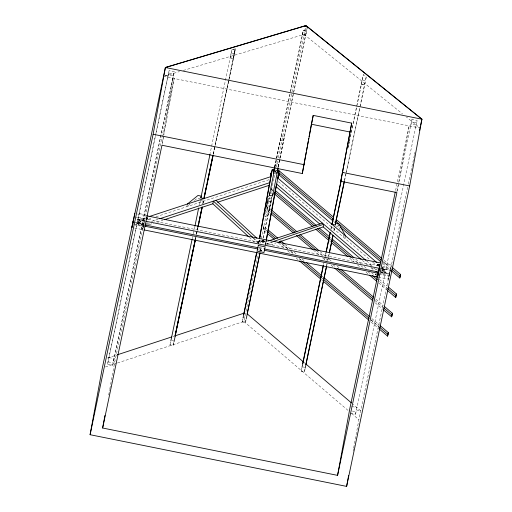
<?xml version="1.0" encoding="UTF-8"?>
<svg xmlns="http://www.w3.org/2000/svg" width="512" height="512" viewBox="0 0 512 512"><rect width="100%" height="100%" fill="white"/><g stroke="black" fill="none" stroke-linecap="round" stroke-linejoin="round"><path stroke-width="0.38" stroke-dasharray="2.56 1.92" d="M276.723 172.902L275.29 171.674L275.578 169.882L276.608 170.726M377.133 275.085L375.622 274.778L375.507 273.92M163.526 135.789L162.093 144.454L163.693 135.821M163.654 135.002L173.018 78.259M155.936 133.459L169.133 70.56L174.266 71.597L112.71 365.261L107.584 364.224L108.026 361.824L155.77 134.24M143.744 218.342L143.597 219.053L138.886 220.595L138.074 224.838L138.336 223.603M112.71 365.261L174.266 71.597M108.691 395.04L109.696 389.542M109.843 388.762L114.886 361.28L143.642 224.218L142.65 229.632L134.253 227.936M167.802 77.21L168.243 74.803L173.37 75.834L172.928 78.24M107.584 364.224L169.133 70.56M133.35 224.627L143.277 226.624L144.269 221.216M133.907 221.971L143.834 223.974L174.214 78.502L163.84 135.034M173.894 342.387L173.235 345.51L170.029 344.864L170.566 341.946M173.235 345.51L174.086 340.87M231.808 49.958L231.142 53.6L234.349 54.246L235.341 48.838L231.808 49.958L210.125 153.306M233.459 58.49L234.451 53.075L230.918 54.202L230.253 57.843L233.459 58.49L230.259 57.792M246.093 319.462L245.44 322.598L242.234 321.952L242.778 318.97M258.541 243.379L259.258 239.469M258.739 242.88L259.206 240.365L258.035 239.283M258.733 243.155L259.296 240.064L260.819 240.371M245.44 322.598L245.99 319.59M264.595 215.501L268.646 198.458L271.853 199.104L267.61 216.915L264.403 216.269M266.822 228.864L263.789 226.272L263.091 229.811L266.349 232.589M263.789 226.272L263.456 228.077L266.714 230.854M270.88 209.53L267.846 206.938L267.142 210.509L269.792 212.768M271.309 190.566L271.898 187.597L271.533 189.363L273.005 190.63M275.251 171.686L275.469 170.483M261.683 251.155L261.805 250.496L261.722 250.886M302.451 34.931L303.27 30.458L305.043 29.843L306.483 31.072L305.658 35.578L302.458 34.88M265.382 244.755L265.958 241.626M265.286 246.08L266.138 241.446L264.621 241.139M279.846 158.598L307.098 28.333M305.075 368.826L304.416 371.942L301.21 371.296L301.779 368.205M304.416 371.942L305.088 368.314L303.36 366.861M362.323 80.038L363.315 74.624L366.195 77.056L365.53 80.685L362.323 80.038L357.165 104.621M350.426 413.165L355.558 414.202L356 411.795L352.333 411.053M397.19 191.021L398.63 183.168M398.771 182.381L409.152 125.843L395.424 191.258M410.65 126.144L411.085 123.744L416.218 124.774L415.776 127.181M411.981 119.501L411.539 121.907L416.666 122.938L417.107 120.531L411.981 119.501L398.797 182.33M381.984 267.789L384.646 270.061L383.821 274.362L384.083 273.126M353.107 451.066L353.536 448.71M353.683 447.923L358.867 419.654L390.259 270.048L380.851 268.154M378.362 277.133L388.486 279.174L389.478 273.76L381.542 272.16M407.635 187.226L389.267 275.462L380.704 273.734M388.486 279.174L391.296 265.101L383.36 263.501M143.846 227.174L143.93 226.784M274.957 167.405L281.165 136.371L284.371 137.018L278.317 167.27M234.413 53.069L235.27 48.819L215.046 145.21M261.734 250.822L260.845 249.958L261.798 250.483M274.688 166.816L275.264 163.93L277.043 163.309L278.483 164.538L278.054 166.694M143.277 226.624L138.477 222.541L139.034 219.891L145.248 217.85M143.187 220.998L143.334 220.288L136.582 218.925M142.65 229.632L144.467 220.973L136.064 219.277M187.405 204.019L186.848 206.669L189.786 204.294M170.029 344.864L170.688 341.741M192.288 238.778L192.781 236.442M193.235 233.811L194.906 226.298M199.302 204.89L200.307 200.557M199.974 202.368L200.531 199.712M195.213 239.744L195.706 237.402M196.358 234.278L197.837 227.245M202.752 203.808L203.405 200.678M213.075 154.586L214.88 145.99M195.398 239.213L195.725 237.645M196.384 234.515L197.862 227.482M202.944 203.238L203.763 199.328M213.28 153.965L214.925 146.144M215.085 145.363L235.341 48.838L231.808 49.978M195.494 239.424L195.987 237.088M196.64 233.965L197.293 230.848M197.459 230.067L198.112 226.944M203.021 203.546L204.07 198.554M213.427 153.952L234.355 54.202M258.592 243.59L256.698 241.843L256.845 241.139L258.982 241.568M258.65 243.014L259.206 240.365M258.573 243.494L259.392 239.603M266.253 206.893L266.746 204.557M266.906 203.776L267.398 201.44M267.558 200.666L268.538 195.994M274.662 166.81L289.843 94.464M290.496 91.341L303.27 30.458L306.483 31.072L293.722 91.904M242.234 321.952L242.886 318.816M258.822 242.88L259.642 238.97M266.63 205.664L268.717 195.718M274.682 167.277L276.474 158.733M276.64 157.952L290.336 92.672M290.496 91.891L303.341 30.662L306.547 31.334M267.846 206.938L267.475 208.704L270.509 211.296M117.478 362.989L243.866 321.459L258.01 254.029M258.829 250.118L259.488 246.995M260.307 243.091L270.074 196.518M270.72 193.459L271.04 191.93M273.837 178.592L271.2 191.168L272.16 191.987M273.997 177.818L275.61 170.15M276.243 167.11L277.536 160.966M278.189 157.843L305.786 26.304M259.706 250.368L260.845 249.946M305.53 35.61L304.083 34.438L183.302 70.451M260.429 250.566L261.248 246.662M263.053 238.067L271.674 196.979M278.022 166.739L293.555 92.685M260.55 250.573L261.37 246.662M263.174 238.048L271.763 197.126M278.054 167.142L279.68 159.373M266.138 241.446L265.485 244.397L272.998 241.907M266.63 244.493L267.814 244.083L267.962 243.379L265.824 242.944M323.52 264.307L323.846 262.746M324.826 258.061L325.978 252.589M330.893 229.146L331.712 225.242M348.096 147.162L348.589 144.819M348.749 144.038L349.242 141.702M349.408 140.922L363.315 74.624M301.21 371.296L301.869 368.179M324.614 259.757L326.086 252.736M330.995 229.331L331.904 225.005M348.134 147.661L348.627 145.312M348.787 144.531L349.28 142.182M349.446 141.402L356.998 105.408M326.598 265.779L327.398 261.958M327.77 260.192L328.25 257.901M328.41 257.139L329.21 253.318M333.952 230.714L334.611 227.597M344.429 180.794L366.195 77.056M326.675 265.862L327.002 264.301M327.821 260.403L329.293 253.382M334.042 230.758L334.694 227.642L331.488 226.995M344.608 180.39L345.92 174.125M346.086 173.344L359.878 107.616M360.038 106.835L365.536 80.634M340.122 229.83L338.227 226.483L338.509 225.158M345.587 235.898L345.03 238.547L343.142 235.194M371.174 265.664L370.035 264.685L370.182 263.974L377.178 265.389M375.405 274.579L375.456 274.253M376.531 275.142L376.416 274.79M396.832 191.699L398.714 183.027M380.474 273.235L384.237 272.006L384.794 269.35L382.131 267.078M355.558 414.202L417.107 120.531M408.288 184.109L414.336 155.296M414.496 154.522L414.989 152.186M265.184 212.557L268.646 198.458M271.853 199.104L268.39 213.203L265.824 212.685M260.781 250.24L259.878 250.438M194.49 200.486L197.434 198.106L200 198.624M243.053 317.478L244.826 316.864M265.594 244.186L272.48 241.824M270.419 244.992L275.693 243.187M266.042 241.741L267.546 241.248M164.87 75.904L168.243 74.803M143.334 220.288L138.624 221.83L143.424 225.92L135.027 224.224M138.477 222.541L145.446 220.256M148.454 219.264L152.218 218.029M155.987 216.8L269.587 179.526M145.35 223.475L147.616 222.733M151.405 221.491L158.97 219.008M136.045 223.142L143.686 224.678L145.958 223.936M146.714 223.686L148.986 222.944M147.213 224.678L150.995 223.437M149.331 224.64L153.875 223.149M156.896 222.157L162.95 220.173M107.565 358.016L116.467 355.091M172.973 336.525L174.355 336.07M172.083 340.768L173.466 340.307M105.37 366.963L116.723 363.238M381.786 270.336L384.794 269.35M381.632 271.04L384.646 270.061M381.376 272.282L384.384 271.296L382.253 269.478M165.05 75.891L179.501 71.584M168.691 72.966L173.824 73.997M163.526 76.346L420.051 128.045L406.362 116.992M280.39 140.083L283.597 140.73M274.662 173.747L275.942 174.01M270.477 192.934L271.757 193.19M268.186 200.986L271.392 201.632M336.307 226.093L338.227 226.483M200.947 200.685L203.514 201.203M139.194 213.562L144.326 214.592M383.507 262.79L387.168 263.533M137.619 213.978L145.741 215.616M138.413 217.274L145.267 218.65M148.32 219.264L154.432 220.499L154.278 221.203L256.698 241.843M382.726 266.502L386.394 267.245M136.128 217.549L143.597 219.053M267.814 244.083L370.035 264.685M381.843 267.066L390.509 268.813M380.179 268.474L390.304 270.509M137.856 219.923L145.478 221.459M382.17 269.158L385.837 269.894M379.552 271.475L389.67 273.517M135.802 222.637L144.704 224.435M258.874 247.443L263.565 248.384M381.741 272.653L389.523 274.221M137.082 223.635L142.208 224.666M380.659 272.723L385.056 273.606M378.995 274.125L389.12 276.166M108.915 357.574L114.048 358.605L113.606 361.018L114.886 361.28M351.757 406.515L356.89 407.552M356.448 409.958L360.723 410.816L353.261 404.448M108.026 361.824L113.152 362.854M376.749 273.939L376.826 273.99A1.056 0.595 11.8 0 0 376.557 273.946M304.083 34.438L402.624 113.978M139.034 219.891L143.834 223.974M138.886 220.595L143.686 224.678M384.102 260.422L391.392 266.643M275.622 169.92L277.088 171.174M383.123 261.67L391.021 268.41M333.722 221.562L334.931 222.598M337.357 224.672L338.566 225.709M382.829 263.501L390.714 270.227M278.394 181.69L369.683 259.584M372.691 262.15L376.896 265.741M381.574 269.728L384.237 272.006M366.56 260.883L371.898 265.446M375.91 268.87L377.626 270.342M374.042 268.109L376.902 270.56M371.488 267.392L374.355 269.837M362.381 260.435L367.814 265.082M370.771 267.61L373.632 270.054M330.208 237.389L331.424 238.426M355.718 259.168L361.184 263.84M364.218 266.432L367.258 269.024M371.507 272.653L374.547 275.251M379.405 279.398L387.302 286.138M271.578 189.35L273.018 190.573M329.837 239.155L331.053 240.192M352.307 258.342L357.888 263.11M360.813 265.606L363.949 268.288M368.102 271.827L371.226 274.502M379.642 281.683L386.989 287.955M329.638 241.069L330.848 242.106M349.638 258.15L354.49 262.291M357.517 264.883L360.55 267.469M366.003 272.128L367.827 273.677M378.733 282.995L386.618 289.728M320.077 251.539L326.15 256.723M329.19 259.315L332.224 261.914M337.082 266.061L339.514 268.134M375.955 299.251L383.245 305.478M316.672 250.714L322.918 256.051M325.779 258.49L328.979 261.229M333.069 264.717L336.256 267.437M374.976 300.506L382.931 307.296M313.453 250.054L319.514 255.232M322.547 257.818L326.79 261.446M331.034 265.069L333.459 267.136M375.283 302.848L382.56 309.062M285.043 244.422L291.117 249.613M294.157 252.205L297.19 254.797M302.048 258.944L304.48 261.024M322.093 276.064L323.309 277.101M371.898 318.592L379.795 325.331M263.424 228.006L267.066 231.117M282.861 244.602L287.718 248.749M290.752 251.341L293.792 253.939M299.258 258.605L301.69 260.678M370.925 319.802L378.822 326.547M281.869 243.802L287.936 248.979M290.97 251.571L293.997 254.157M299.456 258.816L301.274 260.371M321.894 277.978L323.712 279.533M370.989 319.904L378.874 326.63M278.477 242.944L284.538 248.122M287.571 250.714L290.605 253.299M296.064 257.965L298.49 260.032M321.53 279.712L322.746 280.742M371.232 322.15L378.509 328.365M304.147 362.515L305.363 363.546M243.866 321.459L347.974 410.355M351.61 413.453L358.867 419.654M253.325 237.894L258.266 242.445M249.248 237.299L254.528 242.17M253.382 238.144L258.061 242.477M259.821 250.502A1.056 0.595 11.8 0 1 259.962 250.438M260.461 250.381A1.056 0.595 11.8 0 1 260.992 250.49M261.434 250.739A1.056 0.595 11.8 0 1 261.574 250.886M376.614 275.142A1.056 0.595 11.8 0 1 376.083 275.04M375.642 274.79A1.056 0.595 11.8 0 1 375.424 274.477M375.475 274.17A1.056 0.595 11.8 0 1 375.789 273.965M361.44 84.23L364.64 84.928L361.44 84.23"/><path stroke-width="0.77" d="M270.534 175.43C271.04 174.842 270.272 173.894 271.738 172.294M270.624 175.053L271.027 175.507M271.379 174.131L270.963 173.638L271.392 172.224M278.509 174.022L278.918 174.419L279.059 173.523L278.131 177.632L278.515 176.032L278.099 175.878M278.918 174.355L279.014 173.837M270.976 173.581L270.822 174.394L271.264 174.33M147.238 217.952A1.056 0.595 11.8 0 1 147.456 218.266L146.726 217.664M261.856 241.67L262.336 240.589L264.07 241.165A1.056 0.595 11.8 0 0 263.846 240.902M377.696 264.755L378.918 264.326M379.616 265.83L379.738 265.171M379.795 264.915L378.989 264.339M377.574 265.421L377.754 264.512M379.789 264.954L379.789 264.928A1.056 0.595 11.8 0 0 379.565 264.653L379.622 264.678M132.736 223.763L165.382 67.507L305.933 25.6L421.907 119.206L409.658 185.946L346.618 486.4L90.093 434.707L102.342 367.962L133.734 218.355M132.954 222.067L131.962 227.475L134.771 213.402M90.093 434.707L153.133 134.253L165.382 67.507L305.933 25.6L421.907 119.206L420.672 125.094M311.514 123.482L313.216 115.386L351.693 123.136L340.787 181.28L396.902 192.589L337.574 475.366L102.637 428.019L104.941 415.456M147.392 218.618L147.456 218.253M213.101 155.514L204.07 198.554L200.864 197.907L201.197 196.102L197.99 195.456L187.405 204.019M259.405 238.688L269.587 183.187M270.304 179.277L271.021 175.373L270.637 175.187M257.83 247.558L257.581 248.922L144.992 226.234M217.638 202.227L269.242 185.293L270.899 176.627L149.011 216.614M259.584 238.502L272.211 169.715L274.003 170.074L273.376 173.491L274.522 168.051M278.163 167.866L272.576 195.974L269.37 195.328L269.837 192.806M263.898 242.08L264.064 241.203M272.576 195.974L273.043 193.453M276.71 173.466L276.96 172.09M264.678 248.915L264.422 250.304L378.362 273.261L376.07 271.302M266.24 240.064L276 186.912M266.285 240.659L279.053 171.091L277.21 170.72M278.752 174.97C278.093 176.954 279.136 175.552 278.272 175.2L278.778 175.046M307.098 28.333L307.373 26.829L304.16 26.221M102.637 428.019L161.965 145.242L302.31 173.53L306.189 152.397M306.477 150.829L307.194 146.918M307.482 145.35L308.198 141.44M308.486 139.872L308.774 138.31M309.062 136.742L311.36 124.218L349.837 131.974M302.31 173.53L313.216 115.386M340.787 181.28L351.693 123.136M341.235 180.525L332.045 224.339L335.251 224.986L335.584 223.187L338.784 223.827L345.587 235.898M337.574 475.366L349.824 408.621L378.579 271.565M144.211 229.946L377.587 276.973L379.206 268.557M378.771 271.322L379.763 265.907M377.587 276.973L395.264 192.038M346.618 486.4L348.64 475.405M379.117 328.883L387.603 336.128L388.294 332.595L380.403 325.85M387.603 336.128L388.294 332.595M383.162 309.581L391.654 316.826L392.352 313.254L384.461 306.515M387.219 290.246L395.712 297.491L396.41 293.92L388.518 287.174M391.315 270.746L399.808 277.997L400.506 274.426L392.608 267.68M399.808 277.997L400.506 274.426M379.718 265.312L379.731 265.274A1.056 0.595 11.8 0 1 379.418 265.478L378.534 265.958M278.714 175.277L278.278 175.046M147.366 218.739L147.283 219.13M270.95 173.702L271.034 174.061M269.37 195.328L274.957 167.405M261.939 241.37L262.816 242.208M273.894 170.662L274.528 167.584M278.342 177.082L278.4 176.691M146.202 219.258L147.347 218.848M170.848 340.96L192.09 239.277M194.906 226.298L198.65 208.019M200.864 197.907L210.054 154.086M182.752 299.123L175.046 335.84L244.198 313.12M183.078 297.562L195.213 239.744M197.997 226.464L198.656 223.341M198.982 221.773L202.093 206.931M204.064 197.555L206.848 184.275M207.174 182.714L211.437 162.4M211.763 160.838L212.915 155.366M175.053 336.186L195.232 239.994M198.022 226.694L202.125 207.149M204.096 197.76L212.954 155.526M174.054 341.606L195.334 240.205M198.112 226.944L202.208 207.443M248.659 236.762L212.864 203.789L213.421 201.139L252.736 237.35M271.469 173.248L272.211 169.715M243.706 314.362L256.774 252.064M259.552 238.822L260.371 234.931M273.907 170.406L274.509 167.533M243.053 318.035L256.851 252.275M259.942 252.909L247.155 313.843L303.546 361.997M246.259 318.682L260.058 252.922M277.235 171.027L277.888 167.923M278.458 173.92L279.053 171.091M277.952 242.406L323.149 226.899L323.699 224.25L273.984 241.312M302.694 363.546L323.354 265.094M326.138 251.808L330.074 233.056M331.878 224.461L341.715 177.574M342.534 173.677L342.861 172.115M302.029 367.398L323.309 265.997M326.253 251.955L330.342 232.454M305.901 364.429L323.712 279.533L369.171 318.349M323.872 278.765L326.278 267.309M329.53 251.789L331.456 242.624L347.821 256.602M331.578 242.035L332.973 235.398M335.59 222.918L344.262 181.574M305.235 368.045L326.515 266.643M329.459 252.602L333.056 235.443M335.251 224.986L344.442 181.171M419.565 130.381L419.891 128.819M420.051 128.045L420.358 126.566M391.654 316.826L392.352 313.254M396.038 295.686L396.41 293.92M395.712 297.491L396.083 295.725L387.59 288.474M270.88 174.17L271.258 174.643M271.27 174.182L270.835 173.952M278.342 176.826L278.298 177.235M278.502 176.045L278.656 175.674L278.106 175.725M262.874 241.926L263.955 241.798M271.622 172.806L271.117 173.075L271.616 172.954M377.632 265.139L378.592 265.677M268.294 240.998L322.349 223.091M159.725 218.758L269.798 182.643M144.941 225.421L146.451 224.928M164.461 219.674L212.864 203.789M117.222 354.842L171.59 336.979M278.208 177.12L277.862 177.05M278.086 177.632L277.747 177.562M165.382 67.507L421.907 119.206M153.133 134.253L304.166 164.691M342.643 172.442L409.658 185.946M278.63 173.363L278.97 173.427M270.573 175.949L270.912 176.019M146.522 215.77L380.326 262.886M146.029 221.286L379.398 268.314M145.248 224.998L257.843 247.686M264.685 249.062L378.624 272.026M277.773 169.67L333.67 217.382M336.102 219.456L381.67 258.349M278.298 172.205L333.344 219.181M335.731 221.222L381.357 260.166M391.853 269.126L400.179 276.224M278.547 174.451L333.114 221.05M340.39 227.258L381.011 261.946M277.741 178.01L376.851 262.579M365.952 260.365L276.64 184.019L276.083 186.669L319.987 224.198M323.149 226.899L361.171 259.405M274.938 190.189L316.237 225.459M319.277 228.051L329.6 236.87M332.032 238.944L353.894 257.613M375.763 276.288L377.581 277.843M274.829 192.179L314.24 225.837M317.274 228.429L329.402 238.784M331.827 240.858L351.226 257.421M372.435 275.533L377.286 279.674M274.458 193.952L312.659 226.573M315.693 229.158L329.03 240.55M369.645 275.232L376.915 281.446M271.488 210.048L296.998 231.827M300.032 234.426L318.861 250.502M340.73 269.171L373.523 297.178M271.373 212.038L295.027 232.23M298.662 235.341L316.25 250.355M337.466 268.474L373.229 299.014M383.533 307.814L392.026 315.059M271.002 213.805L293.44 232.966M296.474 235.552L312.845 249.536M334.675 268.173L372.858 300.781M268.038 229.901L277.754 238.202M280.794 240.794L284.435 243.904M306.304 262.579L321.485 275.546M323.917 277.619L369.466 316.518M267.315 231.373L275.808 238.624M279.443 241.728L280.659 242.765M302.49 261.408L321.286 277.459M379.475 327.149L387.968 334.4M267.558 233.626L274.234 239.322M299.699 261.069L320.922 279.194M323.347 281.261L368.806 320.083M305.971 364.064L351.443 402.893M215.923 200.32L256.864 238.202M146.266 218.976L146.144 218.816A1.056 0.595 11.8 0 0 146.586 218.835M147.398 218.573A1.056 0.595 11.8 0 1 147.085 218.778M378.918 265.536A1.056 0.595 11.8 0 1 378.387 265.427M377.946 265.178A1.056 0.595 11.8 0 1 377.728 264.87M377.779 264.563A1.056 0.595 11.8 0 1 378.093 264.358M378.579 264.275A1.056 0.595 11.8 0 1 379.11 264.384M264.006 241.523A1.056 0.595 11.8 0 1 263.693 241.728M263.194 241.786A1.056 0.595 11.8 0 1 262.669 241.677M262.221 241.427A1.056 0.595 11.8 0 1 262.003 241.12M262.061 240.813A1.056 0.595 11.8 0 1 262.374 240.608M262.874 240.55A1.056 0.595 11.8 0 1 263.405 240.659M258.304 245.478L257.12 251.136L263.962 252.512L265.146 246.854L258.304 245.478"/></g></svg>
